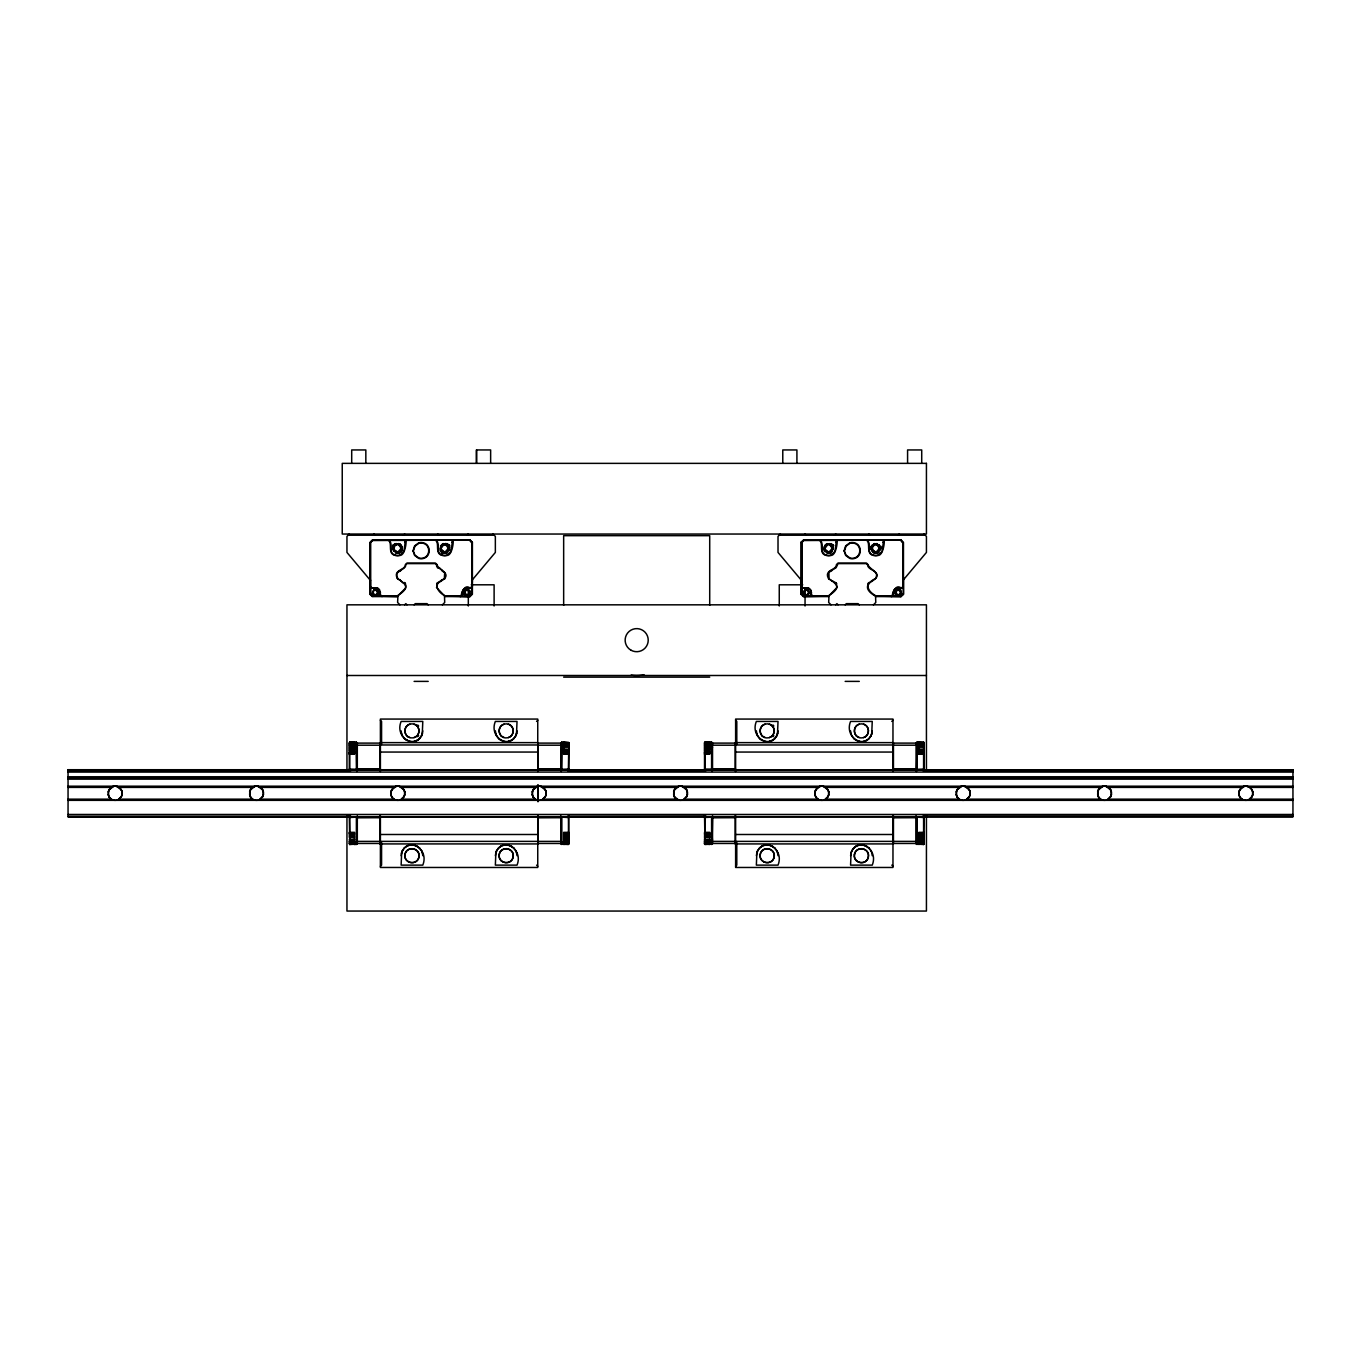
<?xml version="1.0" encoding="UTF-8"?>
<svg xmlns="http://www.w3.org/2000/svg" width="1361" height="1361" viewBox="0 0 1361 1361"><rect width="100%" height="100%" fill="white"/><g stroke="black" fill="none" stroke-linecap="round" stroke-linejoin="round"><path stroke-width="1.5" d="M397.123 596.577L372.285 596.577L369.92 594.213L369.92 579.718M436.473 587.374L445.2 596.577L470.021 596.594L472.386 594.23L472.403 542.41L470.055 540.045L372.285 540.045L369.937 542.41L369.937 594.23L370.992 593.906L372.88 596.458L370.413 594.025L370.396 579.633M375.211 595.403L372.897 594.791L375.653 595.369M464.169 593.957L466.653 595.25M372.489 596.118L396.936 596.101C412.009 586.761 404.557 583.954 397.157 578.085C393.125 569.544 405.153 570.582 405.391 564.594L406.837 563.131L435.503 563.131L436.949 564.594C437.834 569.544 451.886 573.1 443.176 579.701A4.474 4.474 0 0 0 441.338 581.13C432.339 584.515 439.178 593.668 445.659 595.999L469.46 596.458L471.91 594.042L471.91 579.633M472.386 579.718L471.927 594.025M476.503 449.947L476.503 462.587L476.503 449.947L490.64 449.947L490.64 462.587M800.983 579.718L800.983 594.213L803.364 596.577L828.186 596.577L836.913 587.561M801.459 579.633L801.459 594.025L804.147 595.999M805.865 595.25L803.619 594.519M898.668 595.846L895.657 593.736M829.036 572.045L830.431 571.484A4.951 4.951 0 0 0 832.439 569.919L836.096 567.724L838.104 563.607L866.379 563.607L867.552 564.781C867.842 570.871 880.125 569.817 875.616 578.459C866.634 582.984 862.755 589.279 876.263 596.577L901.101 596.594L903.449 594.23L903.449 577.642M907.583 462.587L907.583 449.947L921.72 449.947L921.72 462.587M469.987 588.037C462.876 581.879 458.827 602.396 462.587 594.23A2.348 2.348 0 0 0 462.519 593.685C461.175 586.251 469.307 589.874 471.757 586.897M901.067 588.037C893.956 581.896 889.89 602.362 893.65 594.23A2.348 2.348 0 0 0 893.599 593.685C892.016 585.553 901.56 590.759 903.006 586.149L903.006 542.597L900.523 539.926L803.943 539.926L801.595 542.29L801.595 594.111M397.786 578.459C393.261 569.834 405.578 570.854 405.85 564.781L407.041 563.607L435.299 563.607L436.949 564.594M442.206 571.093L444.69 572.59L444.349 578.714M803.364 596.577L828.015 596.118C843.071 586.744 835.62 583.954 828.22 578.085C824.205 569.544 836.232 570.582 836.454 564.594L837.917 563.131L866.566 563.131L868.029 564.594C868.913 569.561 882.932 573.083 874.238 579.701A4.474 4.474 0 0 0 872.401 581.13C864.371 584.515 868.42 592.205 876.467 596.118L901.118 596.577M829.053 578.714L828.9 571.569M372.438 592.903L372.948 590.912M378.035 593.022L377.524 590.793M378.494 593.09L378.494 591.95M394.435 549.776L396.493 551.528A3.539 3.539 0 0 0 398.671 551.528L401.121 548.177L398.671 544.808A3.539 3.539 0 0 0 396.493 544.808C393.261 545.336 394.979 549.419 393.38 550.32L393.108 546.714L395.524 544.077M399.471 544.502C394.452 541.712 390.828 550.542 396.34 552.09A4.117 4.117 0 0 0 398.892 552.09L401.682 548.823L399.488 544.502M400.951 549.266L402.056 549.623L402.141 547.462L400.355 544.366M404.676 542.41C407.347 532.593 406.565 555.322 399.947 555.458A7.537 7.537 0 0 1 395.285 555.458C387.034 553.859 393.057 542.971 388.191 540.045C394.418 542.052 387.017 553.604 395.422 555.016A7.06 7.06 0 0 0 399.794 555.016L403.911 551.494L405.153 542.41M405.85 585.043L405.612 588.071L397.14 596.577L373.067 595.999M413.046 550.644L414.595 545.88L418.661 542.92A8.132 8.132 0 0 1 423.679 542.92C430.995 544.876 430.995 556.411 423.679 558.384A8.132 8.132 0 0 1 418.661 558.384L414.595 555.424L413.046 550.644L414.969 555.152L418.797 557.925A7.656 7.656 0 0 0 423.543 557.925C430.433 556.088 430.433 545.217 423.543 543.362A7.656 7.656 0 0 0 418.797 543.362L414.969 546.152L413.506 550.644M401.138 855.695C404.421 834.991 430.059 847.291 422.795 865.12L401.138 865.12L401.665 852.343M422.795 730.857C419.698 751.493 393.686 739.227 401.138 721.432L422.795 721.432L422.267 734.191M441.185 548.177L443.635 544.808A3.539 3.539 0 0 1 445.813 544.808L448.262 548.177L445.813 551.528A3.539 3.539 0 0 1 443.635 551.528L440.011 548.177M446.323 545.029L446.867 543.975L449.198 546.714L448.926 550.32L447.871 549.776M451.784 542.41C454.455 532.593 453.672 555.322 447.054 555.458A7.537 7.537 0 0 1 442.393 555.458C434.142 553.859 440.164 542.971 435.299 540.045C441.525 542.052 434.142 553.604 442.546 555.016A7.06 7.06 0 0 0 446.901 555.016L451.018 551.494L452.26 542.41M464.305 592.018L463.846 593.09L464.169 590.963L464.152 594.077L464.305 592.903M495.353 855.695C498.653 834.991 524.274 847.291 517.027 865.12L495.353 865.12L495.88 852.343M517.027 730.857C513.726 751.561 488.089 739.244 495.353 721.432L517.027 721.432L516.5 734.191M756.359 855.695C759.642 834.991 785.28 847.291 778.016 865.12L756.359 865.12L756.886 852.343M778.016 730.857C774.732 751.561 749.094 739.244 756.359 721.432L778.016 721.432L777.488 734.191M803.483 592.579L803.177 591.44L803.517 593.022M809.097 593.022L809.08 592.137M825.004 550.048L825.004 546.305M825.123 548.177L827.556 544.808A3.539 3.539 0 0 1 829.751 544.808L832.183 548.177L829.751 551.528A3.539 3.539 0 0 1 827.556 551.528L823.949 548.177L825.429 544.927L827.947 543.634A4.593 4.593 0 0 0 827.267 543.805L827.046 545.029M832.473 545.404L833.306 548.908L832.013 549.266M835.756 542.41C838.41 532.593 837.627 555.322 831.01 555.458A7.537 7.537 0 0 1 826.348 555.458C818.097 553.859 824.137 542.971 819.254 540.045C825.498 542.052 818.097 553.604 826.501 555.016A7.06 7.06 0 0 0 830.873 555.016L834.973 551.494L836.215 542.41M836.896 587.561L836.386 583.376L832.439 580.841M844.109 550.644L845.657 545.88L849.723 542.92A8.132 8.132 0 0 1 854.759 542.92C862.074 544.876 862.074 556.411 854.759 558.384A8.132 8.132 0 0 1 849.723 558.384L845.657 555.424L844.109 550.644L846.049 555.152L849.876 557.925A7.656 7.656 0 0 0 854.606 557.925C861.496 556.088 861.496 545.217 854.606 543.362A7.656 7.656 0 0 0 849.876 543.362L846.049 546.152L844.586 550.644M870.683 548.993L870.411 546.424M871.142 548.908L871.312 546.714L872.435 547.088L872.639 549.776L874.698 551.528A3.539 3.539 0 0 0 876.892 551.528L879.325 548.177L876.892 544.808A3.539 3.539 0 0 0 874.698 544.808L872.435 547.088M850.574 855.695C853.874 834.991 879.495 847.291 872.248 865.12L850.574 865.12L851.101 852.343M879.869 548.823C880.108 538.837 865.528 547.82 874.528 552.09A4.117 4.117 0 0 0 877.062 552.09L879.852 548.823M880.448 547.445L880.448 548.908L880.278 546.714L879.155 547.088M880.907 548.993L881.179 546.424M882.864 542.41C885.518 532.593 884.735 555.322 878.117 555.458A7.537 7.537 0 0 1 873.473 555.458C865.222 553.859 871.244 542.971 866.379 540.045C872.605 542.052 865.205 553.604 873.609 555.016A7.06 7.06 0 0 0 877.981 555.016L882.098 551.494L883.34 542.41M872.248 730.857C868.947 751.561 843.327 739.244 850.574 721.432L872.248 721.432L871.72 734.191M895.334 592.579L895.045 591.44L895.351 592.46M900.965 593.022L901.118 590.963L899.451 589.942M121.452 796.474C116.842 800.948 116.859 800.948 121.452 796.474C123.579 792.612 121.112 787.304 116.791 786.403C107.57 783.817 104.678 799.519 114.341 800.285M121.878 795.453L121.878 791.081M262.792 796.474C258.182 800.948 258.182 800.948 262.792 796.474C264.902 792.612 262.452 787.304 258.131 786.403C248.91 783.817 246.001 799.519 255.681 800.285M263.217 795.453L263.217 791.081M404.132 796.474C399.522 800.948 399.522 800.948 404.132 796.474C406.241 792.612 403.775 787.304 399.471 786.403C390.25 783.817 387.341 799.519 397.004 800.285M404.557 795.453L404.557 791.081M545.455 796.474C540.861 800.948 540.861 800.948 545.455 796.474C547.581 792.612 545.115 787.304 540.793 786.403C531.573 783.817 528.68 799.519 538.344 800.285M545.88 795.453L545.88 791.081M686.795 796.474C682.184 800.948 682.184 800.948 686.795 796.474C688.921 792.612 686.454 787.304 682.133 786.403C672.929 783.834 670.003 799.519 679.683 800.285M687.22 795.453L687.22 791.081M828.134 796.474C823.524 800.948 823.524 800.948 828.134 796.474C830.244 792.612 827.777 787.304 823.473 786.403C814.252 783.817 811.343 799.519 821.006 800.285M828.56 795.453L828.56 791.081M969.457 796.474C964.864 800.948 964.864 800.948 969.457 796.474C971.584 792.612 969.117 787.304 964.813 786.403C955.575 783.817 952.683 799.519 962.346 800.285M969.883 795.453L969.883 791.081M1110.797 796.474C1106.187 800.948 1106.204 800.948 1110.797 796.474C1112.924 792.612 1110.457 787.304 1106.136 786.403C1096.915 783.817 1094.023 799.519 1103.686 800.285M1111.222 795.453L1111.222 791.081M1252.137 796.474C1247.527 800.948 1247.527 800.948 1252.137 796.474C1254.247 792.612 1251.797 787.287 1247.476 786.403C1238.255 783.817 1235.346 799.519 1245.026 800.285M1252.562 795.453L1252.562 791.081M469.97 588.513L472.403 586.149L471.995 587.493M901.05 588.513L903.058 587.493L903.006 586.149M381.25 595.914C378.579 592.392 383.19 599.708 379.821 593.685A4.712 4.712 0 0 0 379.94 592.579L377.78 588.615L370.328 587.476M812.33 595.914C809.642 592.392 814.252 599.708 810.884 593.685A4.712 4.712 0 0 0 811.02 592.579C811.139 585.689 803.739 590.181 801.17 587.067M381.012 596.322L380.587 595.335M812.092 596.322L811.649 595.335M402.533 582.644L404.693 582.746L405.391 585.043M436.473 565.717L437.647 568.013L439.807 568.115M398.433 579.463L397.276 578.51M829.495 579.463L828.577 578.884M108.438 791.081L108.438 795.453M249.778 791.081L249.778 795.453M378.375 593.6L378.494 592.971M393.516 546.084L393.516 550.252M402.141 548.891L401.393 550.95M442.223 579.684L437.017 583.376L436.949 587.374M391.1 791.081L391.1 795.453M449.845 548.993L449.334 550.524M469.902 592.903L470.243 593.481M532.44 791.081L532.44 795.453M673.78 791.081L673.78 795.453M809.097 592.903L807.175 595.267A2.824 2.824 0 0 1 805.44 595.267L804.3 594.451M808.298 594.451L809.557 592.971M815.12 791.081L815.12 795.453M900.965 592.903L899.842 594.859L897.733 595.25M900.693 593.736L901.424 592.971M956.443 791.081L956.443 795.453M1097.783 791.081L1097.783 795.453M1239.122 791.081L1239.122 795.453M422.539 733.222L421.519 735.944M401.393 853.313L402.397 850.591M516.755 733.222L515.751 735.944M495.625 853.313L496.629 850.591M777.76 733.222L776.757 735.944M756.614 853.313L757.635 850.591M871.976 733.222L870.972 735.944M850.846 853.313L851.85 850.591M108.234 791.898L109.288 789.329M122.082 794.654L121.027 797.206M249.556 791.898L250.628 789.329M263.422 794.654L262.367 797.206M390.896 791.898L391.968 789.329M404.761 794.654L403.69 797.206M532.236 791.898L533.291 789.329M546.101 794.654L545.029 797.206M673.576 791.898L674.631 789.329M687.424 794.654L686.369 797.206M814.899 791.898L815.971 789.329M828.764 794.654L827.709 797.206M956.239 791.898L957.293 789.329M970.104 794.654L969.032 797.206M1097.578 791.898L1098.633 789.329M1111.427 794.654L1110.372 797.206M1238.901 791.898L1239.973 789.329M1252.766 794.654L1251.712 797.206M373.952 594.978L377.541 594.91L376.112 595.267A2.824 2.824 0 0 1 374.36 595.148L374.7 595.829M373.952 590.062L374.36 589.891A2.824 2.824 0 0 1 376.112 589.891L376.248 589.33A3.3 3.3 0 0 0 374.224 589.33L373.577 590.3M375.16 588.462L376.861 589.33L377.218 588.207M381.42 595.982L382.084 596.577L381.114 595.829M396.493 551.528L396.136 552.651A4.712 4.712 0 0 0 399.045 552.651L399.181 551.324M398.671 544.808L399.045 543.702L400.321 544.451M440.335 549.589L442.58 552.379L443.635 551.528M445.813 544.808L446.187 543.702A4.712 4.712 0 0 0 445.455 543.515L447.429 544.451M468.371 595.097L467.98 595.267A2.824 2.824 0 0 1 466.228 595.148L466.057 595.727A3.3 3.3 0 0 0 468.116 595.71L468.575 595.523M464.816 590.912L466.228 589.772A2.824 2.824 0 0 1 467.98 589.772L468.592 589.636M464.764 594.791L466.091 595.71A3.3 3.3 0 0 0 468.116 595.591L467.98 595.148A2.824 2.824 0 0 1 466.228 595.267L464.441 594.4M465.105 590.572L466.228 589.891A2.824 2.824 0 0 1 467.98 589.891L468.116 589.449A3.3 3.3 0 0 0 466.091 589.449M804.81 589.517L805.287 589.33A3.3 3.3 0 0 1 807.328 589.33L807.175 589.891A2.824 2.824 0 0 0 805.44 589.891L805.014 590.062M812.602 596.016L812.194 595.829M827.046 551.324L827.199 552.651L827.556 551.528M829.751 544.808L830.788 543.975L833.051 546.748M872.639 549.776L871.601 550.32L873.03 551.988L874.34 552.651L874.698 551.528M876.892 544.808L877.25 543.702L877.403 545.029M897.631 595.846L897.273 595.267A2.824 2.824 0 0 0 899.043 595.148L900.846 594.4M897.307 589.891L897.154 589.33A3.3 3.3 0 0 1 899.196 589.33L899.043 589.891A2.824 2.824 0 0 0 897.307 589.891L895.045 591.559M371.434 588.343L370.124 587.067L371.281 587.748M376.946 588.19L371.604 587.918M802.514 588.343L801 586.149L801.612 586.88M808.009 588.19L802.684 587.918M392.683 546.578L393.414 545.132M372.472 596.101L369.937 594.23M442.019 544.451L443.992 543.634A4.712 4.712 0 0 0 443.261 543.702L440.522 546.033L441.372 547.088M448.398 550.048C451.444 539.262 433.666 546.646 443.448 552.09A4.117 4.117 0 0 0 446 552.09L448.381 550.048M370.532 594.111L370.532 542.29L372.88 539.926L469.46 539.926L471.348 542.478M470.055 540.045L372.489 540.521L370.413 542.597L370.413 594.025M833.051 549.589L831.809 549.776M900.523 539.926L902.411 542.478M901.118 540.045L803.551 540.521L801 542.41L803.364 540.045L901.118 540.045L903.466 542.41L903.466 594.23M895.487 591.712L896.865 590.062M399.164 579.701L400.117 579.684M830.244 579.701L832.081 581.13M395.983 551.324L396.187 552.549M399.181 545.029L399.726 543.975M404.098 582.933L404.319 582.525A2.824 2.824 0 0 1 405.527 583.75L405.272 584.311M441.679 552.362L442.155 553.212L441.406 552.753M443.125 551.324L443.312 552.549M830.261 545.029L830.108 543.805A4.593 4.593 0 0 0 829.41 543.634L830.091 543.805M807.805 589.517L807.175 589.772A2.824 2.824 0 0 0 805.44 589.772L804.64 590.181M835.178 582.933L835.382 582.525A2.824 2.824 0 0 1 836.607 583.75L836.198 583.971M873.66 552.379L874.187 551.324M896.678 595.523L896.167 594.451L897.137 595.727A3.3 3.3 0 0 0 899.196 595.71A3.3 3.3 0 0 1 897.154 595.591M899.842 590.3L900.438 590.929M108.863 790.06L113.524 786.403M393.04 544.859L392.989 545.829M250.203 790.06L254.864 786.403M402.227 550.524L401.274 551.834M397.939 595.761L397.599 602.464L399.947 604.828M469.766 594.519L467.078 595.403M421.621 735.774L419.443 738.7M391.526 790.06L396.187 786.403M402.312 850.778L404.489 847.852M515.836 735.774L513.658 738.7M532.866 790.06L537.527 786.403M496.527 850.778L498.721 847.852M674.205 790.06L678.867 786.403M824.834 545.404L825.498 546.578M825.004 546.305L828.032 544.094L832.013 545.744M803.79 591.286L804.997 590.062M832.013 550.593L832.762 547.53L831.588 545.251M829.019 595.761L828.662 602.464L831.027 604.828M776.842 735.774L774.664 738.7M757.533 850.778L759.71 847.852M815.545 790.06L820.19 786.403M871.074 735.774L868.879 738.7M851.765 850.778L853.942 847.852M956.868 790.06L961.529 786.403M1098.208 790.06L1102.869 786.403M1239.548 790.06L1244.209 786.403M377.78 588.615L379.515 589.653L380.417 592.579A5.189 5.189 0 0 1 380.28 593.787L379.821 593.685A2.348 2.348 0 0 0 379.753 594.23M808.842 588.615L810.578 589.653L811.496 592.579A5.189 5.189 0 0 1 811.343 593.787L810.884 593.685A2.348 2.348 0 0 0 810.816 594.23M442.478 570.684L439.943 568.66M462.298 595.335L461.073 595.914M893.36 595.335L892.135 595.914M471.791 580.501L495.353 552.43L495.353 536.404L493.005 534.039M902.87 580.501L926.433 552.43L926.433 536.404L924.068 534.039M401.325 550.882L400.355 551.988M377.235 594.57L378.171 593.957M441.015 545.472L442.223 545.676M447.497 551.988L448.432 550.882M461.736 595.335L460.239 596.577L461.43 596.254M469.766 594.4L468.762 594.74M414.152 737.577C420.515 735.859 420.515 725.838 414.152 724.137M418.644 735.689L417.793 736.675L416.959 735.842M871.976 545.404L873.303 545.676M872.537 544.927L871.601 546.033L872.639 546.578M874.34 552.651A4.712 4.712 0 0 0 877.25 552.651L879.989 550.32L878.951 549.776M769.373 737.577C775.736 735.859 775.736 725.838 769.373 724.137M892.799 595.335L891.302 596.577L892.493 596.254M773.865 735.689L773.014 736.675L772.18 735.842M400.474 580.552L402.158 581.964M801.799 587.22L802.037 587.493M349.301 534.039L346.953 536.404L346.953 552.43L370.515 580.501M403.485 535.213L404.659 534.039M393.771 550.95L395.081 550.678M400.083 545.676L400.917 544.842L401.699 546.084L400.729 546.578M442.223 550.678L442.019 551.885M467.095 535.213L468.269 534.039M404.659 604.828L405.85 603.655L407.024 604.828M414.084 604.828L415.258 603.655L427.048 603.655L428.222 604.828M442.359 604.828L444.707 602.464L444.486 595.914M468.762 590.181L470.038 591.082M464.764 594.91L464.577 593.736M469.103 590.572L467.98 589.891M469.256 595.999L471.348 593.906M356.837 771.466L356.378 742.034L349.301 742.511L349.301 771.279M356.837 743.106L380.399 743.106M416.959 725.855L417.793 725.022L418.644 726.008M379.923 769.254L356.837 769.407M356.837 817.791L380.399 817.161M356.837 843.463L380.399 843.463M380.399 866.294L381.573 865.12L381.573 842.442M536.574 721.432L537.748 720.258M537.748 743.106L561.31 743.106M568.847 771.296L568.847 742.528L561.787 742.051L561.31 771.466M780.38 534.039L778.016 536.404L778.016 552.43L801.578 580.501M801 542.41L801 594.23L802.071 593.906L802.071 542.478L803.943 539.926M537.748 817.791L561.31 817.161M834.565 535.213L835.739 534.039M826.161 550.678L825.991 551.885M831.146 545.676L831.418 544.366M807.975 590.181L809.251 591.082M563.658 834.701L568.847 834.038L563.658 834.514M537.748 843.463L561.31 843.463M568.847 815.664L568.371 844.518L561.31 844.058L561.31 816.821M871.703 550.252L872.554 551.426L873.303 550.678M878.287 545.676L879.614 545.404L878.951 546.578M898.158 535.213L899.332 534.039M835.739 604.828L836.913 603.655L838.087 604.828M712.075 771.466L711.599 742.034L704.522 742.511L704.522 771.279M845.164 604.828L846.338 603.655L858.11 603.655L859.284 604.828M712.075 743.106L735.62 743.106M876.739 595.999L900.931 596.118M873.422 604.828L875.786 602.464L875.548 595.914M900.165 590.47L900.948 592.137M896.167 594.57L895.232 593.957M902.411 593.906L900.523 596.458L903.449 594.23M772.18 725.855L773.014 725.022L773.865 726.008M712.075 817.791L735.62 817.161M704.539 815.647L704.998 844.518L712.075 844.024L712.535 816.634M712.075 843.463L735.62 843.463M735.62 866.294L736.794 865.12L736.794 842.442M891.795 721.432L892.969 720.258M892.969 743.106L916.531 743.106M924.068 771.296L924.068 742.528L917.008 742.051L916.531 771.466M892.969 817.791L916.531 817.161M923.592 834.514L918.879 834.446M923.592 834.633L918.879 834.633M892.969 843.463L916.531 843.463M916.531 816.821L916.531 844.058L923.592 844.518L924.068 815.664M380.893 596.237L381.743 596.084M811.956 596.237L812.823 596.084M349.777 742.085L354.489 742.221M568.847 844.007L568.371 815.732M704.998 742.085L709.71 742.221M918.879 844.33L924.068 844.007M357.314 817.28L380.399 817.791M561.31 769.118L537.748 769.118M538.224 817.28L561.31 817.791M735.62 769.118L712.075 769.118M712.535 817.28L735.62 817.791M916.531 769.118L892.969 768.795L916.531 769.407M893.445 817.28L916.531 817.791M568.847 843.905L563.658 844.483L563.658 832.354L568.847 832.354M349.301 752.038L354.489 751.612M568.847 834.531L563.658 834.956M704.522 752.038L709.71 751.612M924.068 834.531L918.879 834.956M356.837 769.118L380.399 768.914M560.834 769.339L568.847 769.067M916.055 769.339L924.068 769.067M349.301 752.956L354.489 752.548M568.847 833.595L563.658 834.021M704.522 752.956L709.71 752.548M924.068 833.595L918.879 834.021M393.941 544.519L395.268 543.566M400.321 551.885L400.083 550.678M377.575 594.791L376.521 594.978M469.443 594.791L468.388 594.978M419.63 738.513L416.891 740.503M513.846 738.513L511.107 740.503M404.302 848.039L407.041 846.049M825.889 544.366L826.161 545.676M831.588 551.086L829.955 552.09A4.117 4.117 0 0 1 827.403 552.09L824.579 550.252L824.068 548.177L824.171 549.623L825.293 549.266M831.418 551.988L832.405 550.882L831.146 550.678M498.534 848.039L501.273 846.049M808.621 594.91L804.81 595.523L803.041 592.971M774.851 738.513L772.112 740.503M869.067 738.513L866.328 740.503M759.523 848.039L762.262 846.049M853.755 848.039L856.494 846.049M442.206 579.684L444.843 578.884M349.301 753.875L354.489 753.484M568.847 832.694L563.658 833.085M704.522 753.875L709.71 753.484M924.068 832.694L918.879 833.085M830.244 571.059L832.081 569.63M349.301 743.072L354.489 742.749M704.522 743.072L709.71 742.749M568.847 843.48L563.658 843.803M924.068 843.48L918.879 843.803M349.301 750.626L354.489 750.336M568.847 835.926L563.658 836.232M704.522 750.626L709.71 750.336M924.068 835.926L918.879 836.232M394.809 544.366L396.885 543.634A4.712 4.712 0 0 0 396.136 543.702L396.493 544.808M467.146 588.462L465.445 589.33A6.125 6.125 0 0 1 464.509 589.551M878.491 551.885L877.403 551.324M876.603 553.298A5.189 5.189 0 0 0 877.403 553.11L878.849 552.362M898.226 588.462L896.525 589.33L896.15 588.207M568.847 843.191L563.658 843.446M924.068 843.191L918.879 843.446M417.929 739.891L414.118 741.473M512.161 739.891L508.334 741.473M406.003 846.644L409.814 845.079M500.219 846.644L504.046 845.079M773.15 739.891L769.339 741.473M867.382 739.891L863.554 741.473M761.224 846.644L765.035 845.079M855.44 846.644L859.267 845.079M441.576 549.776L441.015 550.882M447.871 546.578L448.926 546.033L449.266 547.462M448.926 545.132L449.759 545.608L449.3 544.859M825.498 549.776L824.97 550.882M831.809 546.578L832.847 546.033M832.881 545.132L833.715 545.608L833.255 544.859M811.496 595.08L811.615 595.999M895.487 593.328L894.909 592.971M356.837 817.161L349.301 817.485M561.31 769.407L537.748 768.914M735.62 769.407L704.522 769.05M712.075 817.161L704.539 817.485M349.301 749.656L354.489 749.452M704.522 749.656L709.71 749.452M568.847 836.896L563.658 837.117M924.068 836.896L918.879 837.117M568.847 745.199L563.658 745.386M349.318 841.37L354.489 841.166M924.068 745.199L918.879 745.386M704.539 841.37L709.71 841.166M443.261 552.651A4.712 4.712 0 0 0 446.187 552.651L446.323 551.324M447.071 552.787L446.323 553.11A5.189 5.189 0 0 1 445.54 553.298M472.403 542.41L469.46 539.926M376.708 595.506L375.228 595.284M465.598 589.636L466.091 589.33A3.3 3.3 0 0 1 468.116 589.33M349.777 744.399L354.489 744.467M356.837 745.199L380.399 745.199M409.78 724.137C403.417 725.838 403.417 735.859 409.78 737.577M827.199 552.651A4.712 4.712 0 0 0 830.108 552.651L830.261 551.324M831.044 552.787L830.278 553.11A5.189 5.189 0 0 1 829.495 553.298M349.301 769.05L357.314 769.339M804.81 589.636L805.287 589.449A3.3 3.3 0 0 1 807.328 589.449M504.012 724.137C497.633 725.838 497.633 735.859 504.012 737.577M508.368 737.577C514.73 735.859 514.73 725.838 508.368 724.137M896.678 589.636L897.154 589.449A3.3 3.3 0 0 1 899.196 589.449M896.882 589.942L897.307 589.772A2.824 2.824 0 0 1 899.043 589.772L899.451 590.062M537.748 745.199L561.31 745.199M561.31 744.603L568.371 744.416M356.854 841.949L349.318 842.085M704.998 744.399L709.71 744.467M712.075 745.199L735.62 745.199M765.001 724.137C758.638 725.838 758.638 735.859 765.001 737.577M568.847 817.519L560.834 817.11M561.31 841.387L356.837 841.387M561.31 841.966L568.847 841.966M859.233 724.137C852.871 725.838 852.871 735.859 859.233 737.577M863.589 737.577C869.968 735.859 869.968 725.838 863.589 724.137M892.969 745.199L916.531 745.199M916.531 744.603L923.592 744.416M712.075 841.949L704.539 842.085M924.068 817.519L916.055 817.11M916.531 841.387L712.075 841.387M916.531 841.966L924.068 841.966M349.301 743.701L354.489 743.531M704.522 743.701L709.71 743.531M568.847 842.85L563.658 843.02M924.068 842.85L918.879 843.02M393.108 549.623L394.231 549.266M400.951 547.088L402.056 546.714M440.249 549.623L441.372 549.266M448.092 547.088L449.198 546.714M378.375 591.44L378.069 592.579M470.243 591.44L469.868 592.137M832.013 547.088L833.136 546.714M871.312 549.623L872.435 549.266M803.177 593.6L803.517 592.903M375.755 595.71L376.112 595.148A2.824 2.824 0 0 1 374.36 595.267M467.98 595.148L467.078 595.88M806.818 595.71L806.307 595.761M898.617 595.25L899.043 595.148A2.824 2.824 0 0 1 897.307 595.267L896.882 595.097M899.179 595.727L897.665 595.71M349.301 748.567L354.489 748.465M704.522 748.567L709.71 748.465M568.847 837.985L563.658 838.104M924.068 837.985L918.879 838.104M568.847 744.841L563.658 744.943M568.847 746.168L563.658 746.287M349.318 840.383L354.489 840.281M349.318 841.727L354.489 841.608M924.068 744.841L918.879 744.943M924.068 746.168L918.879 746.287M704.539 840.383L709.71 840.281M704.539 841.727L709.71 841.608M349.301 753.228L354.489 753.143M704.522 753.228L709.71 753.143M568.847 833.323L563.658 833.425M924.068 833.323L918.879 833.425M370.43 586.523L370.549 586.88M563.658 753.807L568.847 753.637M918.879 753.807L924.068 753.637M354.489 832.762L349.318 832.915M709.71 832.762L704.539 832.915M568.847 747.206L563.658 747.223M924.068 747.206L918.879 747.223M357.314 816.634L356.854 844.024L349.777 844.518L349.301 815.647M349.318 839.363L354.489 839.346M704.539 839.363L709.71 839.346M563.658 752.667L568.847 752.888M918.879 752.667L924.068 752.888M354.489 833.885L349.318 833.664M709.71 833.885L704.539 833.664M349.301 747.427L354.489 747.41M704.522 747.427L709.71 747.41M568.847 839.125L563.658 839.142M924.068 839.125L918.879 839.142M563.658 752.14L568.847 752.429M918.879 752.14L924.068 752.429M349.777 834.429L354.489 834.582L349.318 834.429M348.127 535.213L494.179 535.213M779.207 535.213L925.242 535.213M392.87 548.177L394.044 548.177M401.121 548.177L402.295 548.177M448.262 548.177L449.436 548.177M832.183 548.177L833.357 548.177M871.091 548.177L872.265 548.177M879.325 548.177L880.499 548.177M436.949 565.717L436.473 564.781M471.229 584.805L494.111 584.805L494.111 605.985M802.718 584.805L779.258 584.805L779.258 605.985M374.462 588.684L378.596 588.684M896.882 588.684L900.999 588.684M803.534 596.101L827.743 595.999M445.387 596.118L470.055 596.577M346.953 675.498L926.433 675.498M563.658 677.132L709.71 677.132M414.101 681.385L428.205 681.385M845.164 681.385L859.284 681.385M563.658 742.238L568.847 742.681L568.371 770.836M918.879 742.238L923.592 742.238M380.399 742.63L537.748 742.63M735.62 742.63L892.969 742.63M563.658 742.766L568.847 743.089M918.879 742.766L924.068 743.089M349.777 743.123L354.489 743.123M563.658 743.14L568.847 743.395M704.998 743.123L709.71 743.123M918.879 743.14L924.068 743.395M563.658 743.565L568.847 743.735M918.879 743.565L924.068 743.735M354.489 744.399L356.837 744.586M709.71 744.399L712.058 744.586M354.489 744.926L349.301 744.824M709.71 744.926L704.522 744.824M380.399 744.977L537.748 744.977M735.62 744.977L892.969 744.977M354.489 745.369L349.301 745.182M709.71 745.369L704.522 745.182M354.489 746.372L349.301 746.27M709.71 746.372L704.522 746.27M356.378 747.342L357.314 747.359M711.599 747.342L712.535 747.359M563.658 749.06L568.847 749.23M918.879 749.06L924.068 749.23M563.658 749.894L568.847 750.149M918.879 749.894L924.068 750.149M563.658 750.643L568.847 750.966M918.879 750.643L924.068 750.966M563.658 751.697L568.847 752.123M918.879 751.697L924.068 752.123M354.489 751.97L349.301 752.514L354.489 752.106M380.399 752.055L537.748 752.055M709.71 751.97L704.522 752.514L709.71 752.106M735.62 752.055L892.969 752.055M349.301 754.215L354.489 754.215L354.489 742.034M568.847 754.232L563.658 754.232L563.658 742.051M704.522 754.215L709.71 754.215L709.71 742.034M924.068 754.232L918.879 754.232L918.879 742.051M68.05 769.969L1292.95 769.969M68.05 770.207L350.883 770.343M567.792 770.343L706.019 770.207M922.928 770.343L1292.95 770.343M68.05 770.632L350.883 770.632M567.792 770.632L706.019 770.632M922.928 770.632L1292.95 770.632M68.05 772.078L1292.95 772.078M68.05 776.791L1292.95 776.791M68.05 777.965L1292.95 777.965M68.05 779.138L1292.95 779.138M68.05 786.199L1292.95 786.199M68.05 787.39L111.245 787.39M119.07 787.39L252.585 787.39M260.393 787.39L393.924 787.39M401.733 787.39L535.264 787.39M543.073 787.39L676.587 787.39M684.413 787.39L817.927 787.39M825.736 787.39L959.267 787.39M967.076 787.39L1100.59 787.39M1108.415 787.39L1241.93 787.39M1247.476 786.403L1249.738 787.39L1292.95 787.39M68.05 799.162L111.245 799.162L113.524 800.149M119.07 799.162L252.585 799.162L254.864 800.149M260.393 799.162L393.924 799.162L396.187 800.149M401.733 799.162L535.264 799.162L537.527 800.149M543.073 799.162L676.587 799.162M684.413 799.162L817.927 799.162L820.19 800.149M825.736 799.162L959.267 799.162L961.529 800.149M967.076 799.162L1100.59 799.162L1102.869 800.149M1108.415 799.162L1241.93 799.162L1244.209 800.149M1249.738 799.162L1292.95 799.162M68.05 800.336L1292.95 800.336M68.05 814.473L1292.95 814.473M68.05 816.345L350.883 816.345M567.792 816.345L706.019 816.209M922.928 816.209L1292.95 816.209M68.05 816.702L1292.95 816.566M349.318 832.337L354.489 832.337L354.489 844.5M704.539 832.337L709.71 832.337L709.71 844.5L704.539 843.888M924.068 832.354L918.879 832.354L918.879 844.518M380.399 834.497L537.748 834.497M735.62 834.497L892.969 834.497M709.71 834.871L704.539 834.429M354.489 835.926L349.318 835.586M709.71 835.926L704.539 835.586M354.489 836.658L349.318 836.403M709.71 836.658L704.539 836.403M354.489 837.491L349.318 837.321M709.71 837.491L704.539 837.321M356.378 839.21L357.314 839.227M711.599 839.21L712.535 839.227M563.658 840.179L568.847 840.281M918.879 840.179L924.068 840.281M563.658 841.183L568.847 841.387M918.879 841.183L924.068 841.387M563.658 841.625L568.847 841.744M918.879 841.625L924.068 841.744M354.489 843.003L349.318 842.833M709.71 843.003L704.539 842.833M354.489 843.429L349.318 843.174M709.71 843.429L704.539 843.174M354.489 843.786L349.318 843.463M380.399 843.922L537.748 843.922M709.71 843.786L704.539 843.463M735.62 843.922L892.969 843.922M349.318 843.99L356.378 844.5L356.378 817.298M918.879 753.007L924.068 753.365M563.658 753.007L568.847 753.365M709.71 833.544L704.539 833.187M354.489 833.544L349.318 833.187M805.848 595.369L805.44 595.148A2.824 2.824 0 0 0 807.175 595.148M399.011 543.805L398.331 543.634A4.712 4.712 0 0 1 399.045 543.702L399.692 544.077M674.205 796.474L678.867 800.149M1106.136 786.403L1110.797 790.06M964.813 786.403L969.457 790.06M823.473 786.403L828.134 790.06M682.133 786.403L686.795 790.06M540.793 786.403L545.455 790.06M399.471 786.403L404.132 790.06M258.131 786.403L262.792 790.06M116.791 786.403L121.452 790.06M859.267 741.473L855.44 739.891M765.035 741.473L761.224 739.891M863.554 845.079L867.382 846.644M504.046 741.473L500.219 739.891M769.339 845.079L773.15 846.644M409.814 741.473L406.003 739.891M508.334 845.079L512.161 846.644M414.118 845.079L417.929 846.644M879.155 549.266L880.278 549.623M824.171 546.714L825.293 547.088M448.092 549.266L449.198 549.623M393.108 546.714L394.231 547.088M873.439 552.787L874.187 553.11A5.189 5.189 0 0 0 874.987 553.298M826.603 552.26L827.267 552.549A4.593 4.593 0 0 0 830.108 552.549M807.924 589.33L806.222 588.462M442.376 552.787L443.125 553.11A5.189 5.189 0 0 0 443.907 553.298M370.532 542.29L372.88 539.926M395.268 552.787L396.017 553.11A5.189 5.189 0 0 0 396.8 553.298M376.248 589.33L377.167 589.908M376.112 589.891L377.507 590.912L376.895 590.181M808.179 587.748L809.097 588.224M377.116 587.748L378.035 588.224M868.284 583.971L867.859 583.75A2.824 2.824 0 0 1 869.084 582.525L869.305 582.933M440.522 546.033L441.576 546.578M393.38 546.033L394.435 546.578M400.729 549.776L401.784 550.32M437.204 583.971L436.796 583.75A2.824 2.824 0 0 1 438.004 582.525L438.242 582.933M873.711 552.26L872.554 551.426M831.044 543.566L832.354 544.519M856.494 740.503L853.755 738.513M447.071 543.566L448.381 544.519M762.262 740.503L759.523 738.513M866.328 846.049L869.067 848.039M772.112 846.049L774.851 848.039M501.273 740.503L498.534 738.513M407.041 740.503L404.302 738.513M511.107 846.049L513.846 848.039M416.891 846.049L419.63 848.039M401.002 569.63L401.376 569.919A4.951 4.951 0 0 1 399.334 571.484L399.164 571.059M1249.738 787.39L1252.137 790.06M1241.93 799.162L1239.548 796.474M1100.59 799.162L1098.208 796.474M959.267 799.162L956.868 796.474M817.927 799.162L815.545 796.474M535.264 799.162L532.866 796.474M393.924 799.162L391.526 796.474M252.585 799.162L250.203 796.474M111.245 799.162L108.863 796.474M394.367 551.426L393.89 550.865M373.56 594.859L372.71 593.736M704.539 843.99L704.998 815.732M868.709 534.039L869.883 535.213M805.117 534.039L806.29 535.213M891.795 865.12L892.969 866.294M735.62 720.258L736.794 721.432L736.794 744.093M437.647 534.039L438.82 535.213M374.037 534.039L375.228 535.213M536.574 865.12L537.748 866.294M380.399 720.258L381.573 721.432L381.573 744.093M853.942 738.7L851.765 735.774M868.879 847.852L871.074 850.778M759.71 738.7L757.533 735.774M774.664 847.852L776.842 850.778M498.721 738.7L496.527 735.774M513.658 847.852L515.836 850.778M404.489 738.7L402.312 735.774M419.443 847.852L421.621 850.778M825.021 551.834L824.068 550.524M441.066 551.834L440.113 550.524M394.69 551.086L393.941 550.048M372.948 594.128L372.302 593.957M879.036 544.927L879.887 546.084M372.88 594.91L372.54 593.328M900.455 590.793L900.863 591.712M469.392 590.793L469.613 591.184M1251.712 789.329L1252.766 791.898M1239.973 797.206L1238.901 794.654M1110.372 789.329L1111.427 791.898M1098.633 797.206L1097.578 794.654M969.032 789.329L970.104 791.898M957.293 797.206L956.239 794.654M827.709 789.329L828.764 791.898M815.971 797.206L814.899 794.654M686.369 789.329L687.424 791.898M674.631 797.206L673.576 794.654M545.029 789.329L546.101 791.898M533.291 797.206L532.236 794.654M403.69 789.329L404.761 791.898M391.968 797.206L390.896 794.654M262.367 789.329L263.422 791.898M250.628 797.206L249.556 794.654M121.027 789.329L122.082 791.898M109.288 797.206L108.234 794.654M874.187 545.029L873.66 543.975L875.055 543.634A4.712 4.712 0 0 0 874.34 543.702L874.698 544.808M442.58 543.975L443.125 545.029M395.439 543.975L395.983 545.029M373.731 589.517L374.36 589.772A2.824 2.824 0 0 1 376.112 589.772L377.746 591.184M851.85 735.944L850.846 733.222M870.972 850.591L871.976 853.313M757.635 735.944L756.614 733.222M776.757 850.591L777.76 853.313M496.629 735.944L495.625 733.222M515.751 850.591L516.755 853.313M402.397 735.944L401.393 733.222M421.519 850.591L422.539 853.313M449.334 545.829L449.845 547.36M876.892 551.528L877.25 552.651M827.199 543.702L827.556 544.808M829.751 551.528L830.108 552.651M465.088 588.207L465.445 589.33M443.261 543.702L443.635 544.808M445.813 551.528L446.187 552.651M398.671 551.528L399.045 552.651M851.101 734.191L850.574 730.857M871.72 852.343L872.248 855.695M756.886 734.191L756.359 730.857M777.488 852.343L778.016 855.695M495.88 734.191L495.353 730.857M516.5 852.343L517.027 855.695M401.665 734.191L401.138 730.857M422.267 852.343L422.795 855.695M926.433 770.989L926.433 604.828L346.953 604.828L346.953 770.989M926.433 815.562L926.433 911.053L346.953 911.053L346.953 815.562M923.592 742.051L923.592 770.836M923.592 815.732L923.592 844.518M917.008 742.051L917.008 769.254M917.008 817.315L917.008 844.518M916.055 742.647L916.055 770.802M916.055 815.766L916.055 843.939M893.445 742.647L893.445 770.802M893.445 815.766L893.445 843.939M892.969 771.466L892.969 719.067L735.62 719.067L735.62 771.466M892.969 815.613L892.969 867.467L735.62 867.467L735.62 815.613M805.049 589.041L805.049 605.985M796.917 462.587L796.917 449.947L782.779 449.947L782.779 462.587M735.144 742.647L735.144 770.802M735.144 815.766L735.144 843.939M712.535 742.647L712.535 770.802M712.535 815.766L712.535 843.939M711.599 742.034L711.599 769.237M711.599 817.298L711.599 844.5M709.71 605.339L709.71 535.673L563.658 535.673L563.658 605.339M704.998 742.034L704.998 770.819M561.787 742.051L561.787 769.254M561.787 817.315L561.787 844.518M560.834 742.647L560.834 770.802M560.834 815.766L560.834 843.939M538.224 742.647L538.224 770.802M538.224 784.991L538.224 801.595M538.224 815.766L538.224 843.939M537.748 771.466L537.748 719.067L380.399 719.067L380.399 771.466M537.748 784.991L537.748 801.595M537.748 815.613L537.748 867.467L380.399 867.467L380.399 815.613M471.808 542.29L471.808 594.111M468.32 589.041L468.32 605.985M379.923 742.647L379.923 770.802M379.923 815.766L379.923 843.939M365.837 462.587L365.837 449.947L351.699 449.947L351.699 462.587M357.314 742.647L357.314 770.802M357.314 815.766L357.314 843.939M356.378 742.034L356.378 769.237M349.777 742.034L349.777 770.819M349.777 815.732L349.777 844.518M644.042 674.716A35.335 35.335 0 0 1 631.181 675.056M763.844 845.385A10.837 10.837 0 0 1 770.53 845.385M858.059 845.385A10.837 10.837 0 0 1 864.762 845.385M770.53 741.15A10.837 10.837 0 0 1 763.844 741.15M864.762 741.15A10.837 10.837 0 0 1 858.059 741.15M1106.68 799.996A7.06 7.06 0 0 1 1102.325 799.996M1102.325 786.556A7.06 7.06 0 0 1 1106.68 786.556M1248.02 799.996A7.06 7.06 0 0 1 1243.648 799.996M1243.648 786.556A7.06 7.06 0 0 1 1248.02 786.556M682.678 799.996A7.06 7.06 0 0 1 678.322 799.996M678.322 786.556A7.06 7.06 0 0 1 682.678 786.556M400.015 799.996A7.06 7.06 0 0 1 395.643 799.996M395.643 786.556A7.06 7.06 0 0 1 400.015 786.556M824.017 799.996A7.06 7.06 0 0 1 819.645 799.996M819.645 786.556A7.06 7.06 0 0 1 824.017 786.556M965.357 799.996A7.06 7.06 0 0 1 960.985 799.996M960.985 786.556A7.06 7.06 0 0 1 965.357 786.556M541.355 799.996A7.06 7.06 0 0 1 536.983 799.996M536.983 786.556A7.06 7.06 0 0 1 541.355 786.556M117.335 799.996A7.06 7.06 0 0 1 112.98 799.996M112.98 786.556A7.06 7.06 0 0 1 117.335 786.556M258.675 799.996A7.06 7.06 0 0 1 254.303 799.996M254.303 786.556A7.06 7.06 0 0 1 258.675 786.556M408.623 845.385A10.837 10.837 0 0 1 415.309 845.385M502.838 845.385A10.837 10.837 0 0 1 509.541 845.385M415.309 741.15A10.837 10.837 0 0 1 408.623 741.15M509.541 741.15A10.837 10.837 0 0 1 502.838 741.15M399.215 553.11A5.189 5.189 0 0 1 398.416 553.298M443.448 544.247A4.117 4.117 0 0 1 446 544.247M396.34 544.247A4.117 4.117 0 0 1 398.892 544.247M374.224 589.449A3.3 3.3 0 0 1 376.248 589.449M377.797 589.551A6.125 6.125 0 0 1 376.861 589.33M827.879 553.298A5.189 5.189 0 0 1 827.08 553.11M874.528 544.247A4.117 4.117 0 0 1 877.062 544.247M827.403 544.247A4.117 4.117 0 0 1 829.955 544.247M372.88 592.086L374.479 594.706A2.348 2.348 0 0 0 375.925 594.706L377.558 592.46L375.925 590.215A2.348 2.348 0 0 0 374.479 590.215L372.88 592.086M404.983 854.589C403.162 863.52 417.912 865.851 418.95 856.801C420.77 847.869 406.003 845.538 404.983 854.589M464.781 592.086L466.381 594.706A2.348 2.348 0 0 0 467.827 594.706L469.46 592.46L467.827 590.215A2.348 2.348 0 0 0 466.381 590.215L464.781 592.086M499.215 854.589C497.394 863.52 512.144 865.851 513.165 856.801C514.985 847.869 500.236 845.538 499.215 854.589M760.204 854.589C758.383 863.52 773.15 865.851 774.171 856.801C775.991 847.869 761.241 845.538 760.204 854.589M803.943 592.086L805.542 594.706A2.348 2.348 0 0 0 807.005 594.706L808.638 592.46L807.005 590.215A2.348 2.348 0 0 0 805.542 590.215L803.943 592.086M854.436 854.589C852.615 863.52 867.365 865.851 868.386 856.801C870.206 847.869 855.457 845.538 854.436 854.589M895.844 592.086L897.443 594.706A2.348 2.348 0 0 0 898.906 594.706L900.523 592.46L898.906 590.215A2.348 2.348 0 0 0 897.443 590.215L895.844 592.086M709.71 834.412L704.539 834.021L709.71 834.497M926.433 463.369L342.24 463.369L342.24 534.039L926.433 534.039L926.433 463.369M1292.95 769.816L68.05 769.714L68.05 816.821L1292.95 816.821L1292.95 769.714M877.199 543.805L876.518 543.634A4.712 4.712 0 0 1 877.25 543.702M630.875 650.133A11.534 11.534 0 0 0 648.227 640.214A11.534 11.534 0 0 0 630.96 630.143A11.534 11.534 0 0 0 630.875 650.133M763.657 861.819A7.06 7.06 0 0 0 774.256 855.695A7.06 7.06 0 0 0 763.657 849.57A7.06 7.06 0 0 0 763.657 861.819M856.409 860.696A7.06 7.06 0 0 0 868.233 857.532A7.06 7.06 0 0 0 859.591 848.873A7.06 7.06 0 0 0 856.409 860.696M856.409 735.893A7.06 7.06 0 0 0 868.233 732.711A7.06 7.06 0 0 0 859.591 724.069A7.06 7.06 0 0 0 856.409 735.893M762.16 735.893A7.06 7.06 0 0 0 773.984 732.711A7.06 7.06 0 0 0 765.324 724.069A7.06 7.06 0 0 0 762.16 735.893M408.436 861.819A7.06 7.06 0 0 0 419.035 855.695A7.06 7.06 0 0 0 408.436 849.57A7.06 7.06 0 0 0 408.436 861.819M501.188 860.696A7.06 7.06 0 0 0 513.012 857.532A7.06 7.06 0 0 0 504.353 848.873A7.06 7.06 0 0 0 501.188 860.696M501.188 735.893A7.06 7.06 0 0 0 513.012 732.711A7.06 7.06 0 0 0 504.353 724.069A7.06 7.06 0 0 0 501.188 735.893M408.402 737.016A7.06 7.06 0 0 0 419.001 730.891A7.06 7.06 0 0 0 408.402 724.767A7.06 7.06 0 0 0 408.402 737.016M374.224 595.591A3.3 3.3 0 0 0 376.248 595.591A3.3 3.3 0 0 1 374.224 595.71M805.287 595.591A3.3 3.3 0 0 0 807.328 595.591A3.3 3.3 0 0 1 805.287 595.71"/></g></svg>
